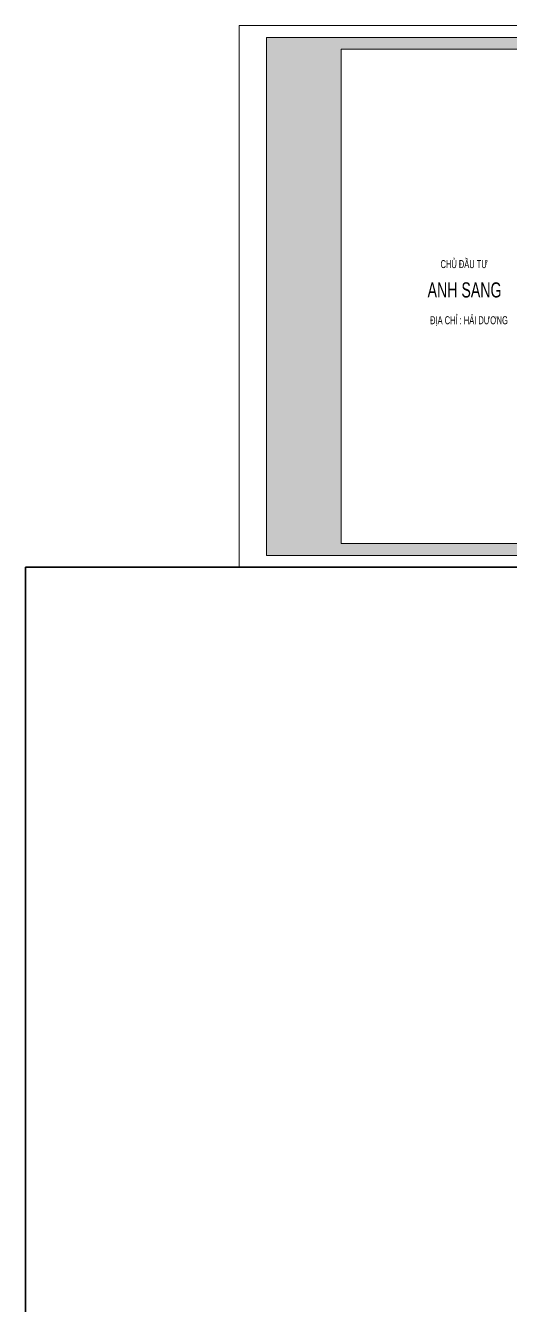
# Model space of a CAD drawing. Header units: millimetres. Extents: x 1336014 to 2939047, y -333549 to -60566.
# Drawn here: x 1336014 to 1362653, y -130797 to -60566 of the extents above; entities that cross this region are included whole.
import ezdxf

# ---------------------------------------------------------------- set-up
doc = ezdxf.new("R2010")
doc.units = ezdxf.units.MM
doc.header["$MEASUREMENT"] = 0
doc.layers.add('01.Cut', color=255, linetype='Continuous', lineweight=35)
doc.layers.add('05.Text', color=253, linetype='Continuous', lineweight=18)
doc.layers.add('HATCH', color=250, linetype='Continuous')
doc.styles.add('STYLE2', font='')
doc.styles.get('STYLE2').set_extended_font_data('.VnAvantH')

msp = doc.modelspace()

# ---------------------------------------------------------------- hatches: boundary and pattern name
at = {"layer": 'HATCH', "ltscale": 50}
h = msp.add_hatch(dxfattribs=at)
h.set_pattern_fill('DOTS', color=256, scale=1000, style=0)
h.set_pattern_definition([(0, (-553862.746, 855673.81), (31.25, 62.5), [0, -62.5])])
h.paths.add_polyline_path([(1353312.4, -88966), (1353312.4, -61866.3), (1388416.1, -61866.3), (1388416.1, -88966)], flags=16)
h.paths.add_polyline_path([(1349216.5, -89616), (1349216.5, -61216.3), (1389066.1, -61216.3), (1389066.1, -89616)])

# ---------------------------------------------------------------- linework, layer by layer
at = {"layer": '01.Cut'}
msp.add_lwpolyline([(1336014.5, -90266), (1557555.5, -90266), (1557555.5, -333549), (1336014.5, -333549)], close=True, dxfattribs=at)
at = {"layer": '05.Text', "ltscale": 6}
for points in [[(1347716.5, -90266), (1347716.5, -60566.3), (1389716.1, -60566.3), (1389716.1, -90266)], [(1349216.5, -89616), (1349216.5, -61216.3), (1389066.1, -61216.3), (1389066.1, -89616)], [(1353312.4, -88966), (1353312.4, -61866.3), (1388416.1, -61866.3), (1388416.1, -88966)]]:
    msp.add_lwpolyline(points, close=True, dxfattribs=at)

# ---------------------------------------------------------------- texts
at = {"layer": '05.Text', "ltscale": 6, "style": 'STYLE2', "width": 0.7}
for s, height, p in [('chñ ®Çu t\xad', 438.95, (1358768.4, -73862.9)), ('anh sang', 829.62, (1358056.9, -75474.4)), ('®Þa chØ : h¶i d\xad¬ng', 438.953, (1358196.6, -76941.6))]:
    msp.add_text(s, height=height, dxfattribs=at).set_placement(p)

doc.saveas('drawing.dxf')
